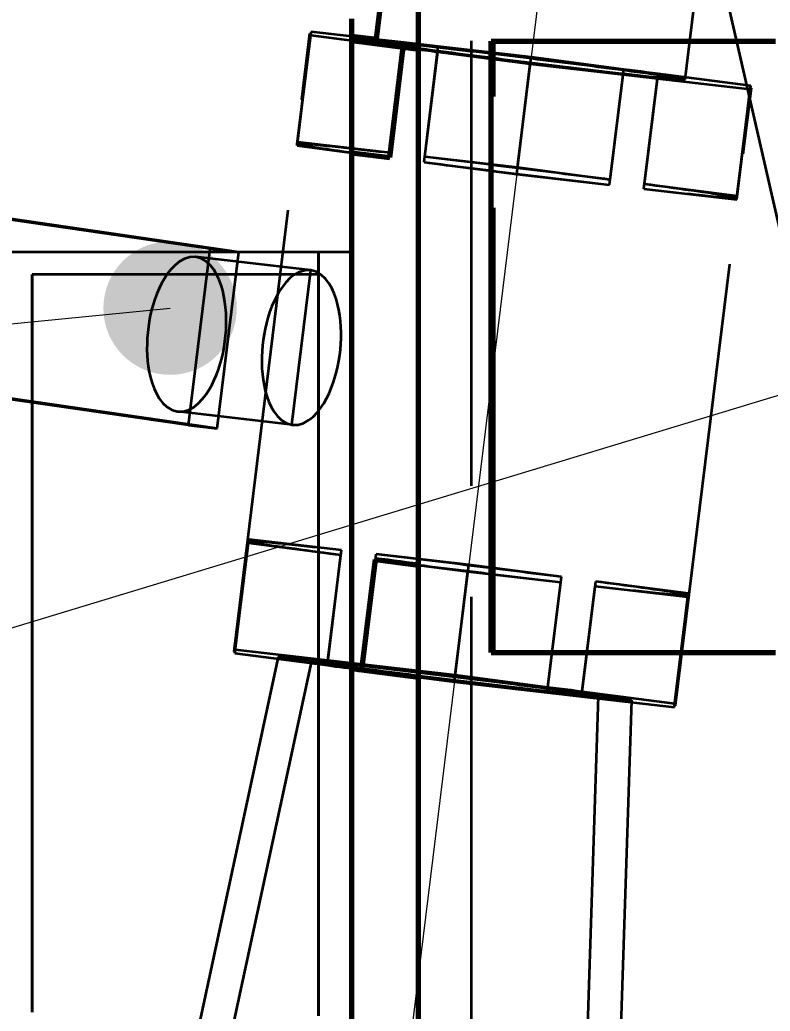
# Model space of a CAD drawing. Header units: millimetres. Extents: x 0 to 2382, y 0 to 420.
# Drawn here: x 136.41 to 143.16, y 239.77 to 248.69 of the extents above; entities that cross this region are included whole.
import ezdxf

# ---------------------------------------------------------------- set-up
doc = ezdxf.new("R2010")
doc.units = ezdxf.units.MM
doc.linetypes.add('IRAM-E-TRAZOS', pattern=[5, 4, -1])
doc.linetypes.add('IRAM-F-TRAZO-PUNTO', pattern=[20, 15, -2, 1, -2])
for name, color, linetype, lineweight in [('01-VISIBLE', 7, 'CONTINUOUS', 70), ('02-OCULTA', 4, 'IRAM-E-TRAZOS', 35), ('03-EJE', 1, 'IRAM-F-TRAZO-PUNTO', 18), ('04-COTA', 3, 'CONTINUOUS', 18), ('08-FINA', 5, 'CONTINUOUS', 18)]:
    doc.layers.add(name, color=color, linetype=linetype, lineweight=lineweight)
doc.styles.add('ISO3098', font='isocpeur.ttf')
doc.dimstyles.new('FLAMA-IRAM', dxfattribs={"dimtxt": 3.5, "dimasz": 3.5, "dimexe": 2, "dimexo": 1.5, "dimgap": 1, "dimtad": 1, "dimdec": 1, "dimtxsty": 'ISO3098', "dimblk": 'IRAM_FLECHA', "dimblk1": 'IRAM_FLECHA', "dimblk2": 'IRAM_FLECHA', "dimcen": 2.5, "dimclrd": 256, "dimclre": 256, "dimclrt": 256, "dimazin": 3, "dimtfac": 1, "dimtmove": 0, "dimatfit": 3, "dimlwd": 18, "dimlwe": 18})

# ---------------------------------------------------------------- blocks, each defined once
blk = doc.blocks.new('IRAM_FLECHA')
blk.add_solid([(0, 0), (-1, 0.125), (-1, -0.125)])

msp = doc.modelspace()

# ---------------------------------------------------------------- hatches: boundary and pattern name
at = {"layer": '08-FINA'}
h = msp.add_hatch(color=7, dxfattribs=at)
h.dxf.hatch_style = 1
edge = h.paths.add_edge_path()
edge.add_arc((137.7648, 246.0973), 0.6, 0, 360)

# ---------------------------------------------------------------- linework, layer by layer
at = {"layer": '01-VISIBLE'}
for p, q in [((139.6186, 248.4943), (139.7648, 249.6853)), ((140, 235.5875), (140, 248.7992)), ((139.6209, 248.5135), (139.4, 248.5389)), ((139.4, 248.5034), (139.8621, 248.4431)), ((140.6539, 242.9992), (140.6539, 248.4992)), ((139.7402, 247.4507), (139.8621, 248.4431)), ((139.4, 247.495), (139.7402, 247.4507)), ((139.4893, 242.845), (139.6112, 243.8374)), ((139.6112, 243.8374), (140, 243.7867)), ((139.4893, 242.845), (140, 242.7784))]:
    msp.add_line(p, q, dxfattribs=at)
for points in [[(139.4, 239.6875), (139.4, 239.775), (139.4, 239.8625), (139.4, 239.95), (139.4, 240.0375), (139.4, 240.125), (139.4, 240.2125), (139.4, 240.3), (139.4, 240.3875), (139.4, 240.475), (139.4, 240.5625), (139.4, 240.65), (139.4, 240.7375), (139.4, 240.825), (139.4, 240.9125), (139.4, 241), (139.4, 241.0875), (139.4, 241.175), (139.4, 241.2625), (139.4, 241.35), (139.4, 241.4375), (139.4, 241.525), (139.4, 241.6125), (139.4, 241.7), (139.4, 241.7875), (139.4, 241.875), (139.4, 241.9625), (139.4, 242.05), (139.4, 242.1375), (139.4, 242.225), (139.4, 242.3125), (139.4, 242.4), (139.4, 242.4875), (139.4, 242.575), (139.4, 242.6625), (139.4, 242.75), (139.4, 242.8375), (139.4, 242.925), (139.4, 243.0125), (139.4, 243.1), (139.4, 243.1875), (139.4, 243.275), (139.4, 243.3625), (139.4, 243.45), (139.4, 243.5375), (139.4, 243.625), (139.4, 243.7125), (139.4, 243.8), (139.4, 243.8875), (139.4, 243.975), (139.4, 244.0625), (139.4, 244.15), (139.4, 244.2375), (139.4, 244.325), (139.4, 244.4125), (139.4, 244.5), (139.4, 244.5875), (139.4, 244.675), (139.4, 244.7625), (139.4, 244.85), (139.4, 244.9375), (139.4, 245.025), (139.4, 245.1125), (139.4, 245.2), (139.4, 245.2875), (139.4, 245.375), (139.4, 245.4625), (139.4, 245.55), (139.4, 245.6375), (139.4, 245.725), (139.4, 245.8125), (139.4, 245.9), (139.4, 245.9875), (139.4, 246.075), (139.4, 246.1625), (139.4, 246.25), (139.4, 246.3375), (139.4, 246.425), (139.4, 246.5125), (139.4, 246.6), (139.4, 246.6875), (139.4, 246.775), (139.4, 246.8625), (139.4, 246.95), (139.4, 247.0375), (139.4, 247.125), (139.4, 247.2125), (139.4, 247.3), (139.4, 247.3875), (139.4, 247.475), (139.4, 247.5625), (139.4, 247.65), (139.4, 247.7375), (139.4, 247.825), (139.4, 247.9125), (139.4, 248), (139.4, 248.0875), (139.4, 248.175), (139.4, 248.2625), (139.4, 248.35), (139.4, 248.4375), (139.4, 248.525), (139.4, 248.6125), (139.4, 248.7)], [(139.6186, 248.4943), (139.6722, 248.4827), (139.7268, 248.474), (139.7813, 248.4657), (139.836, 248.4578), (139.8906, 248.4501), (139.9453, 248.4424), (140, 248.4349)], [(140.6539, 248.4992), (140.7041, 248.4992), (140.7542, 248.4992), (140.8044, 248.4992), (140.8545, 248.4992), (140.9046, 248.4992), (140.9548, 248.4992), (141.0049, 248.4992), (141.055, 248.4992), (141.1052, 248.4992), (141.1553, 248.4992), (141.2055, 248.4992), (141.2556, 248.4992), (141.3057, 248.4992), (141.3559, 248.4992), (141.406, 248.4992), (141.4562, 248.4992), (141.5063, 248.4992), (141.5564, 248.4992), (141.6066, 248.4992), (141.6567, 248.4992), (141.7069, 248.4992), (141.757, 248.4992), (141.8071, 248.4992), (141.8573, 248.4992), (141.9074, 248.4992), (141.9575, 248.4992), (142.0077, 248.4992), (142.0578, 248.4992), (142.108, 248.4992), (142.1581, 248.4992), (142.2082, 248.4992), (142.2584, 248.4992), (142.3085, 248.4992), (142.3587, 248.4992), (142.4088, 248.4992), (142.4589, 248.4992), (142.5091, 248.4992), (142.5592, 248.4992), (142.6094, 248.4992), (142.6595, 248.4992), (142.7096, 248.4992), (142.7598, 248.4992), (142.8099, 248.4992), (142.8601, 248.4992), (142.9102, 248.4992), (142.9603, 248.4992), (143.0105, 248.4992), (143.0606, 248.4992), (143.1107, 248.4992), (143.1609, 248.4992), (143.211, 248.4992)], [(139.8621, 248.4431), (139.8851, 248.4401), (139.9081, 248.4371), (139.931, 248.434), (139.954, 248.431), (139.977, 248.428), (140, 248.425)], [(139.6112, 243.8374), (139.6667, 243.8303), (139.7222, 243.8232), (139.7778, 243.8161), (139.8333, 243.809), (139.8889, 243.802), (139.9444, 243.7949), (140, 243.7879)], [(140.6539, 242.9992), (140.7041, 242.9992), (140.7542, 242.9992), (140.8044, 242.9992), (140.8545, 242.9992), (140.9046, 242.9992), (140.9548, 242.9992), (141.0049, 242.9992), (141.055, 242.9992), (141.1052, 242.9992), (141.1553, 242.9992), (141.2055, 242.9992), (141.2556, 242.9992), (141.3057, 242.9992), (141.3559, 242.9992), (141.406, 242.9992), (141.4562, 242.9992), (141.5063, 242.9992), (141.5564, 242.9992), (141.6066, 242.9992), (141.6567, 242.9992), (141.7069, 242.9992), (141.757, 242.9992), (141.8071, 242.9992), (141.8573, 242.9992), (141.9074, 242.9992), (141.9575, 242.9992), (142.0077, 242.9992), (142.0578, 242.9992), (142.108, 242.9992), (142.1581, 242.9992), (142.2082, 242.9992), (142.2584, 242.9992), (142.3085, 242.9992), (142.3587, 242.9992), (142.4088, 242.9992), (142.4589, 242.9992), (142.5091, 242.9992), (142.5592, 242.9992), (142.6094, 242.9992), (142.6595, 242.9992), (142.7096, 242.9992), (142.7598, 242.9992), (142.8099, 242.9992), (142.8601, 242.9992), (142.9102, 242.9992), (142.9603, 242.9992), (143.0105, 242.9992), (143.0606, 242.9992), (143.1107, 242.9992), (143.1609, 242.9992), (143.211, 242.9992)], [(139.4, 242.8565), (139.4149, 242.8546), (139.4298, 242.8526), (139.4447, 242.8507), (139.4595, 242.8488), (139.4744, 242.8469), (139.4893, 242.845)]]:
    msp.add_lwpolyline(points, dxfattribs=at)
at = {"layer": '02-OCULTA'}
for p, q in [((140.475, 229.5), (140.475, 297.5)), ((141.5426, 254.234), (143.3309, 246.4404)), ((142.3977, 248.1531), (142.5439, 249.344)), ((138.9111, 247.5887), (139.0329, 248.5812)), ((139.0329, 248.5812), (139.0314, 248.5688)), ((139.4, 248.5389), (139.0329, 248.5812)), ((138.3406, 243.0096), (139.023, 248.5674)), ((138.9074, 247.5592), (139.0293, 248.5517)), ((138.909, 247.5717), (139.0308, 248.5641)), ((138.9095, 247.5763), (139.0314, 248.5688)), ((139.0308, 248.5641), (139.0293, 248.5517)), ((139.0293, 248.5517), (139.4, 248.5034)), ((139.8672, 248.4851), (139.6209, 248.5135)), ((139.7454, 247.4926), (139.8672, 248.4851)), ((140.6829, 248.4992), (140.6539, 248.4992)), ((140.6829, 242.9992), (140.6829, 248.4992)), ((140.0499, 247.4103), (140.1717, 248.4028)), ((140.0556, 247.4569), (140.1774, 248.4493)), ((140.1717, 248.4028), (141.0045, 248.2942)), ((141.0117, 248.3532), (140.1774, 248.4493)), ((140.8899, 247.3608), (141.0117, 248.3532)), ((141.8445, 248.2447), (141.0117, 248.3532)), ((140.8826, 247.3017), (141.0045, 248.2942)), ((141.0045, 248.2942), (141.8388, 248.1981)), ((141.7227, 247.2522), (141.8445, 248.2447)), ((141.717, 247.2056), (141.8388, 248.1981)), ((142.0272, 247.1699), (142.149, 248.1623)), ((142.0323, 247.2118), (142.1542, 248.2043)), ((142.149, 248.1623), (142.9833, 248.0662)), ((142.9869, 248.0957), (142.1542, 248.2043)), ((142.3108, 242.5222), (142.9932, 248.08)), ((142.8615, 247.0737), (142.9833, 248.0662)), ((142.863, 247.0862), (142.9849, 248.0786)), ((142.8636, 247.0908), (142.9854, 248.0833)), ((142.8651, 247.1033), (142.9869, 248.0957)), ((142.9833, 248.0662), (142.9849, 248.0786)), ((142.9854, 248.0833), (142.9869, 248.0957)), ((138.909, 247.5717), (138.9074, 247.5592)), ((138.9074, 247.5592), (139.4, 247.495)), ((138.9111, 247.5887), (138.9095, 247.5763)), ((139.7454, 247.4926), (138.9111, 247.5887)), ((140.8899, 247.3608), (140.0556, 247.4569)), ((140.0499, 247.4103), (140.8826, 247.3017)), ((141.7227, 247.2522), (140.8899, 247.3608)), ((140.8826, 247.3017), (141.717, 247.2056)), ((142.0272, 247.1699), (142.8615, 247.0737)), ((142.8651, 247.1033), (142.0323, 247.2118)), ((142.8615, 247.0737), (142.863, 247.0862)), ((142.8636, 247.0908), (142.8651, 247.1033)), ((138.1243, 246.6317), (135.6498, 246.9919)), ((138.3824, 246.6019), (135.9079, 246.9622)), ((137.9294, 245.0437), (138.1243, 246.6317)), ((138.1243, 246.6317), (138.3824, 246.6019)), ((139.4, 246.6), (133.4, 246.6)), ((139.1, 246.6), (133.7, 246.6)), ((139.0263, 246.4385), (137.9939, 246.5574)), ((138.1875, 245.014), (138.3824, 246.6019)), ((138.8609, 245.0483), (139.0315, 246.4378)), ((139.1, 246.4), (136.525, 246.4)), ((137.9294, 245.0437), (135.4548, 245.404)), ((138.1875, 245.014), (135.7129, 245.3742)), ((138.8661, 245.0477), (137.8337, 245.1666)), ((137.9294, 245.0437), (138.1875, 245.014)), ((138.3469, 242.9939), (138.4687, 243.9864)), ((138.3484, 243.0063), (138.4703, 243.9988)), ((138.349, 243.011), (138.4708, 244.0034)), ((138.3505, 243.0234), (138.4724, 244.0159)), ((138.4703, 243.9988), (138.4687, 243.9864)), ((138.4687, 243.9864), (139.3015, 243.8778)), ((138.4724, 244.0159), (138.4708, 244.0034)), ((139.3067, 243.9198), (138.4724, 244.0159)), ((139.1797, 242.8853), (139.3015, 243.8778)), ((139.1848, 242.9273), (139.3067, 243.9198)), ((139.495, 242.8916), (139.6169, 243.884)), ((140.4512, 243.7879), (139.6169, 243.884)), ((140, 243.7867), (140.4439, 243.7289)), ((140.3293, 242.7954), (140.4512, 243.7879)), ((141.284, 243.6793), (140.4512, 243.7879)), ((140.3221, 242.7364), (140.4439, 243.7289)), ((140.4439, 243.7289), (141.2783, 243.6327)), ((141.1621, 242.6869), (141.284, 243.6793)), ((141.1564, 242.6403), (141.2783, 243.6327)), ((141.4666, 242.6045), (141.5885, 243.597)), ((141.4718, 242.6465), (141.5936, 243.639)), ((141.5885, 243.597), (142.4228, 243.5009)), ((142.4264, 243.5304), (141.5936, 243.639)), ((142.3009, 242.5084), (142.4228, 243.5009)), ((142.3024, 242.5209), (142.4243, 243.5133)), ((142.303, 242.5255), (142.4249, 243.5179)), ((142.3045, 242.5379), (142.4264, 243.5304)), ((142.4228, 243.5009), (142.4243, 243.5133)), ((142.4249, 243.5179), (142.4264, 243.5304)), ((138.7376, 242.9609), (134.5139, 223.3311)), ((138.3484, 243.0063), (138.3469, 242.9939)), ((138.3469, 242.9939), (139.1797, 242.8853)), ((138.3505, 243.0234), (138.349, 243.011)), ((139.1848, 242.9273), (138.3505, 243.0234)), ((140.6829, 242.9992), (140.6539, 242.9992)), ((139.0354, 242.9244), (134.8116, 223.2945)), ((140.3293, 242.7954), (139.495, 242.8916)), ((140, 242.7784), (140.3221, 242.7364)), ((141.1621, 242.6869), (140.3293, 242.7954)), ((140.3221, 242.7364), (141.1564, 242.6403)), ((141.616, 242.6075), (140.9654, 222.5389)), ((141.4666, 242.6045), (142.3009, 242.5084)), ((142.3045, 242.5379), (141.4718, 242.6465)), ((141.9138, 242.5709), (141.3205, 224.2686)), ((142.3009, 242.5084), (142.3024, 242.5209)), ((142.303, 242.5255), (142.3045, 242.5379))]:
    msp.add_line(p, q, dxfattribs=at)
for points in [[(139.4, 248.7), (139.4, 248.6125), (139.4, 248.525), (139.4, 248.4375), (139.4, 248.35), (139.4, 248.2625), (139.4, 248.175), (139.4, 248.0875), (139.4, 248), (139.4, 247.9125), (139.4, 247.825), (139.4, 247.7375), (139.4, 247.65), (139.4, 247.5625), (139.4, 247.475), (139.4, 247.3875), (139.4, 247.3), (139.4, 247.2125), (139.4, 247.125), (139.4, 247.0375), (139.4, 246.95), (139.4, 246.8625), (139.4, 246.775), (139.4, 246.6875), (139.4, 246.6), (139.4, 246.5125), (139.4, 246.425), (139.4, 246.3375), (139.4, 246.25), (139.4, 246.1625), (139.4, 246.075), (139.4, 245.9875), (139.4, 245.9), (139.4, 245.8125), (139.4, 245.725), (139.4, 245.6375), (139.4, 245.55), (139.4, 245.4625), (139.4, 245.375), (139.4, 245.2875), (139.4, 245.2), (139.4, 245.1125), (139.4, 245.025), (139.4, 244.9375), (139.4, 244.85), (139.4, 244.7625), (139.4, 244.675), (139.4, 244.5875), (139.4, 244.5), (139.4, 244.4125), (139.4, 244.325), (139.4, 244.2375), (139.4, 244.15), (139.4, 244.0625), (139.4, 243.975), (139.4, 243.8875), (139.4, 243.8), (139.4, 243.7125), (139.4, 243.625), (139.4, 243.5375), (139.4, 243.45), (139.4, 243.3625), (139.4, 243.275), (139.4, 243.1875), (139.4, 243.1), (139.4, 243.0125), (139.4, 242.925), (139.4, 242.8375), (139.4, 242.75), (139.4, 242.6625), (139.4, 242.575), (139.4, 242.4875), (139.4, 242.4), (139.4, 242.3125), (139.4, 242.225), (139.4, 242.1375), (139.4, 242.05), (139.4, 241.9625), (139.4, 241.875), (139.4, 241.7875), (139.4, 241.7), (139.4, 241.6125), (139.4, 241.525), (139.4, 241.4375), (139.4, 241.35), (139.4, 241.2625), (139.4, 241.175), (139.4, 241.0875), (139.4, 241), (139.4, 240.9125), (139.4, 240.825), (139.4, 240.7375), (139.4, 240.65), (139.4, 240.5625), (139.4, 240.475), (139.4, 240.3875), (139.4, 240.3), (139.4, 240.2125), (139.4, 240.125), (139.4, 240.0375), (139.4, 239.95), (139.4, 239.8625), (139.4, 239.775), (139.4, 239.6875)], [(139.0314, 248.5688), (139.03, 248.5687), (139.0285, 248.5687), (139.0271, 248.5686), (139.0256, 248.5684), (139.0242, 248.5682), (139.023, 248.5674)], [(139.023, 248.5674), (139.024, 248.5665), (139.0253, 248.5659), (139.0267, 248.5654), (139.0281, 248.5649), (139.0294, 248.5645), (139.0308, 248.5641)], [(142.2126, 248.1849), (142.1629, 248.1921), (142.1131, 248.1991), (142.0634, 248.206), (142.0136, 248.2129), (141.9638, 248.2196), (141.914, 248.2263), (141.8642, 248.233), (141.8144, 248.2396), (141.7645, 248.2461), (141.7147, 248.2527), (141.6649, 248.2592), (141.615, 248.2656), (141.5652, 248.272), (141.5154, 248.2784), (141.4655, 248.2848), (141.4157, 248.2911), (141.3658, 248.2974), (141.316, 248.3037), (141.2661, 248.31), (141.2162, 248.3162), (141.1664, 248.3224), (141.1165, 248.3286), (141.0666, 248.3347), (141.0168, 248.3409), (140.9669, 248.347), (140.917, 248.3531), (140.8671, 248.3592), (140.8172, 248.3652), (140.7674, 248.3712), (140.7175, 248.3772), (140.6676, 248.3832), (140.6177, 248.3891), (140.5678, 248.3951), (140.5179, 248.401), (140.468, 248.4068), (140.418, 248.4127), (140.3681, 248.4185), (140.3182, 248.4242), (140.2683, 248.43), (140.2184, 248.4357), (140.1684, 248.4413), (140.1185, 248.4469), (140.0686, 248.4525), (140.0186, 248.458), (139.9687, 248.4634), (139.9187, 248.4688), (139.8687, 248.474), (139.8187, 248.4791), (139.7687, 248.4841), (139.7187, 248.4888), (139.6686, 248.493), (139.6186, 248.4943)], [(140.1774, 248.4493), (140.1257, 248.4554), (140.0741, 248.4614), (140.0224, 248.4673), (139.9706, 248.4733), (139.9189, 248.4792), (139.8672, 248.4851)], [(140.6829, 248.4992), (140.7329, 248.4992), (140.783, 248.4992), (140.8331, 248.4992), (140.8831, 248.4992), (140.9332, 248.4992), (140.9833, 248.4992), (141.0333, 248.4992), (141.0834, 248.4992), (141.1334, 248.4992), (141.1835, 248.4992), (141.2336, 248.4992), (141.2836, 248.4992), (141.3337, 248.4992), (141.3838, 248.4992), (141.4338, 248.4992), (141.4839, 248.4992), (141.5339, 248.4992), (141.584, 248.4992), (141.6341, 248.4992), (141.6841, 248.4992), (141.7342, 248.4992), (141.7842, 248.4992), (141.8343, 248.4992), (141.8844, 248.4992), (141.9344, 248.4992), (141.9845, 248.4992), (142.0346, 248.4992), (142.0846, 248.4992), (142.1347, 248.4992), (142.1847, 248.4992), (142.2348, 248.4992), (142.2849, 248.4992), (142.3349, 248.4992), (142.385, 248.4992), (142.4351, 248.4992), (142.4851, 248.4992), (142.5352, 248.4992), (142.5852, 248.4992), (142.6353, 248.4992), (142.6854, 248.4992), (142.7354, 248.4992), (142.7855, 248.4992), (142.8356, 248.4992), (142.8856, 248.4992), (142.9357, 248.4992), (142.9857, 248.4992), (143.0358, 248.4992), (143.0859, 248.4992), (143.1359, 248.4992), (143.186, 248.4992)], [(140, 248.4349), (140.0498, 248.4281), (140.0997, 248.4214), (140.1496, 248.4148), (140.1994, 248.4082), (140.2493, 248.4016), (140.2992, 248.395), (140.3491, 248.3886), (140.399, 248.3821), (140.4489, 248.3757), (140.4988, 248.3693), (140.5487, 248.3629), (140.5986, 248.3566), (140.6485, 248.3502), (140.6984, 248.3439), (140.7483, 248.3377), (140.7982, 248.3314), (140.8481, 248.3252), (140.8981, 248.319), (140.948, 248.3129), (140.9979, 248.3067), (141.0479, 248.3006), (141.0978, 248.2945), (141.1477, 248.2884), (141.1977, 248.2824), (141.2476, 248.2763), (141.2976, 248.2703), (141.3475, 248.2644), (141.3975, 248.2584), (141.4474, 248.2525), (141.4974, 248.2466), (141.5473, 248.2407), (141.5973, 248.2349), (141.6473, 248.229), (141.6973, 248.2233), (141.7472, 248.2175), (141.7972, 248.2118), (141.8472, 248.2062), (141.8972, 248.2005), (141.9472, 248.195), (141.9972, 248.1895), (142.0472, 248.184), (142.0972, 248.1787), (142.1473, 248.1734), (142.1973, 248.1683), (142.2474, 248.1633), (142.2975, 248.1586), (142.3476, 248.1544), (142.3977, 248.1531)], [(140, 248.425), (140.0286, 248.4213), (140.0572, 248.4176), (140.0859, 248.4139), (140.1145, 248.4101), (140.1431, 248.4064), (140.1717, 248.4028)], [(142.1542, 248.2043), (142.1026, 248.2111), (142.051, 248.2179), (141.9994, 248.2246), (141.9478, 248.2313), (141.8961, 248.238), (141.8445, 248.2447)], [(141.8388, 248.1981), (141.8905, 248.192), (141.9422, 248.186), (141.9939, 248.1801), (142.0456, 248.1741), (142.0973, 248.1682), (142.149, 248.1623)], [(142.3977, 248.1531), (142.3675, 248.1606), (142.3366, 248.166), (142.3056, 248.1709), (142.2747, 248.1757), (142.2436, 248.1804), (142.2126, 248.1849)], [(142.9849, 248.0786), (142.9863, 248.0787), (142.9877, 248.0787), (142.9892, 248.0788), (142.9906, 248.079), (142.992, 248.0793), (142.9932, 248.08)], [(142.9932, 248.08), (142.9922, 248.0809), (142.9909, 248.0815), (142.9896, 248.082), (142.9882, 248.0825), (142.9868, 248.0829), (142.9854, 248.0833)], [(138.909, 247.5717), (138.9604, 247.5613), (139.0122, 247.5527), (139.0641, 247.5446), (139.116, 247.5368), (139.168, 247.5291), (139.22, 247.5216), (139.2719, 247.5143), (139.3239, 247.507), (139.376, 247.4997), (139.428, 247.4926), (139.48, 247.4855), (139.532, 247.4784), (139.5841, 247.4714), (139.6361, 247.4645), (139.6882, 247.4575), (139.7402, 247.4507)], [(139.7454, 247.4926), (139.6932, 247.4985), (139.641, 247.5044), (139.5888, 247.5102), (139.5366, 247.516), (139.4845, 247.5218), (139.4323, 247.5275), (139.3801, 247.5331), (139.3278, 247.5387), (139.2756, 247.5442), (139.2234, 247.5496), (139.1712, 247.5549), (139.1189, 247.5601), (139.0666, 247.565), (139.0143, 247.5697), (138.962, 247.5739), (138.9095, 247.5763)], [(141.7227, 247.2522), (141.6722, 247.2587), (141.6217, 247.2652), (141.5712, 247.2716), (141.5207, 247.278), (141.4702, 247.2845), (141.4197, 247.2908), (141.3692, 247.2972), (141.3187, 247.3036), (141.2682, 247.3099), (141.2177, 247.3162), (141.1672, 247.3225), (141.1167, 247.3288), (141.0662, 247.3351), (141.0157, 247.3413), (140.9652, 247.3476), (140.9147, 247.3538), (140.8642, 247.36), (140.8136, 247.3662), (140.7631, 247.3724), (140.7126, 247.3785), (140.6621, 247.3847), (140.6115, 247.3908), (140.561, 247.3969), (140.5105, 247.403), (140.4599, 247.409), (140.4094, 247.4151), (140.3589, 247.4211), (140.3083, 247.4271), (140.2578, 247.4331), (140.2072, 247.4391), (140.1567, 247.445), (140.1061, 247.451), (140.0556, 247.4569)], [(140.0499, 247.4103), (140.1003, 247.4038), (140.1508, 247.3973), (140.2013, 247.3909), (140.2518, 247.3844), (140.3023, 247.378), (140.3528, 247.3716), (140.4033, 247.3653), (140.4538, 247.3589), (140.5043, 247.3526), (140.5548, 247.3462), (140.6053, 247.3399), (140.6558, 247.3337), (140.7063, 247.3274), (140.7568, 247.3211), (140.8073, 247.3149), (140.8579, 247.3087), (140.9084, 247.3025), (140.9589, 247.2963), (141.0094, 247.2901), (141.0599, 247.284), (141.1105, 247.2778), (141.161, 247.2717), (141.2115, 247.2656), (141.2621, 247.2595), (141.3126, 247.2535), (141.3631, 247.2474), (141.4137, 247.2414), (141.4642, 247.2354), (141.5148, 247.2294), (141.5653, 247.2234), (141.6158, 247.2174), (141.6664, 247.2115), (141.717, 247.2056)], [(142.0272, 247.1699), (142.0793, 247.164), (142.1315, 247.1581), (142.1837, 247.1522), (142.2359, 247.1465), (142.2881, 247.1407), (142.3403, 247.135), (142.3925, 247.1294), (142.4447, 247.1238), (142.4969, 247.1183), (142.5491, 247.1129), (142.6014, 247.1076), (142.6536, 247.1024), (142.7059, 247.0974), (142.7582, 247.0928), (142.8106, 247.0886), (142.863, 247.0862)], [(142.607, 247.133), (142.5548, 247.1405), (142.5026, 247.1479), (142.4504, 247.1553), (142.3981, 247.1625), (142.3459, 247.1697), (142.2936, 247.1768), (142.2414, 247.1839), (142.1891, 247.191), (142.1369, 247.1979), (142.0846, 247.2049), (142.0323, 247.2118)], [(142.8636, 247.0908), (142.8211, 247.0995), (142.7784, 247.1068), (142.7356, 247.1137), (142.6927, 247.1203), (142.6499, 247.1267), (142.607, 247.133)], [(137.9939, 246.5574), (137.9429, 246.5559), (137.894, 246.5411), (137.8493, 246.5162), (137.8093, 246.4843), (137.7737, 246.4475), (137.7419, 246.4073), (137.7136, 246.3647), (137.6883, 246.3201), (137.6657, 246.2742), (137.6457, 246.2271), (137.6279, 246.179), (137.6123, 246.1302), (137.5987, 246.0809), (137.5871, 246.031), (137.5774, 245.9807), (137.5696, 245.9301), (137.5637, 245.8792), (137.5596, 245.8281), (137.5574, 245.777), (137.5571, 245.7258), (137.5589, 245.6746), (137.5628, 245.6235), (137.5689, 245.5727), (137.5775, 245.5222), (137.5887, 245.4722), (137.6029, 245.423), (137.6204, 245.3749), (137.6418, 245.3283), (137.6676, 245.2842), (137.6987, 245.2435), (137.7359, 245.2084), (137.7795, 245.1818), (137.8285, 245.1673)], [(137.8337, 245.1666), (137.8848, 245.1681), (137.9339, 245.1831), (137.9786, 245.2081), (138.0187, 245.2402), (138.0544, 245.2771), (138.0862, 245.3175), (138.1145, 245.3603), (138.1398, 245.405), (138.1624, 245.4511), (138.1825, 245.4984), (138.2002, 245.5466), (138.2158, 245.5956), (138.2293, 245.6452), (138.2409, 245.6952), (138.2505, 245.7457), (138.2583, 245.7965), (138.2642, 245.8475), (138.2681, 245.8987), (138.2702, 245.95), (138.2704, 246.0014), (138.2685, 246.0528), (138.2644, 246.104), (138.2581, 246.155), (138.2493, 246.2056), (138.2378, 246.2556), (138.2234, 246.3049), (138.2055, 246.3531), (138.1837, 246.3996), (138.1574, 246.4437), (138.1256, 246.484), (138.0877, 246.5186), (138.0434, 246.5443), (137.9939, 246.5574)], [(139.1, 239.733), (139.1, 239.796), (139.1, 239.859), (139.1, 239.922), (139.1, 239.985), (139.1, 240.048), (139.1, 240.111), (139.1, 240.174), (139.1, 240.237), (139.1, 240.3), (139.1, 240.363), (139.1, 240.426), (139.1, 240.489), (139.1, 240.552), (139.1, 240.615), (139.1, 240.678), (139.1, 240.741), (139.1, 240.804), (139.1, 240.867), (139.1, 240.93), (139.1, 240.993), (139.1, 241.056), (139.1, 241.119), (139.1, 241.182), (139.1, 241.245), (139.1, 241.308), (139.1, 241.371), (139.1, 241.434), (139.1, 241.497), (139.1, 241.56), (139.1, 241.623), (139.1, 241.686), (139.1, 241.749), (139.1, 241.812), (139.1, 241.875), (139.1, 241.938), (139.1, 242.001), (139.1, 242.064), (139.1, 242.127), (139.1, 242.19), (139.1, 242.253), (139.1, 242.316), (139.1, 242.379), (139.1, 242.442), (139.1, 242.505), (139.1, 242.568), (139.1, 242.631), (139.1, 242.694), (139.1, 242.757), (139.1, 242.82), (139.1, 242.883), (139.1, 242.946), (139.1, 243.009), (139.1, 243.072), (139.1, 243.135), (139.1, 243.198), (139.1, 243.261), (139.1, 243.324), (139.1, 243.387), (139.1, 243.45), (139.1, 243.513), (139.1, 243.576), (139.1, 243.639), (139.1, 243.702), (139.1, 243.765), (139.1, 243.828), (139.1, 243.891), (139.1, 243.954), (139.1, 244.017), (139.1, 244.08), (139.1, 244.143), (139.1, 244.206), (139.1, 244.269), (139.1, 244.332), (139.1, 244.395), (139.1, 244.458), (139.1, 244.521), (139.1, 244.584), (139.1, 244.647), (139.1, 244.71), (139.1, 244.773), (139.1, 244.836), (139.1, 244.899), (139.1, 244.962), (139.1, 245.025), (139.1, 245.088), (139.1, 245.151), (139.1, 245.214), (139.1, 245.277), (139.1, 245.34), (139.1, 245.403), (139.1, 245.466), (139.1, 245.529), (139.1, 245.592), (139.1, 245.655), (139.1, 245.718), (139.1, 245.781), (139.1, 245.844), (139.1, 245.907), (139.1, 245.97), (139.1, 246.033), (139.1, 246.096), (139.1, 246.159), (139.1, 246.222), (139.1, 246.285), (139.1, 246.348), (139.1, 246.411), (139.1, 246.474), (139.1, 246.537), (139.1, 246.6)], [(139.1, 246.6), (139.1, 246.537), (139.1, 246.474), (139.1, 246.411), (139.1, 246.348), (139.1, 246.285), (139.1, 246.222), (139.1, 246.159), (139.1, 246.096), (139.1, 246.033), (139.1, 245.97), (139.1, 245.907), (139.1, 245.844), (139.1, 245.781), (139.1, 245.718), (139.1, 245.655), (139.1, 245.592), (139.1, 245.529), (139.1, 245.466), (139.1, 245.403), (139.1, 245.34), (139.1, 245.277), (139.1, 245.214), (139.1, 245.151), (139.1, 245.088), (139.1, 245.025), (139.1, 244.962), (139.1, 244.899), (139.1, 244.836), (139.1, 244.773), (139.1, 244.71), (139.1, 244.647), (139.1, 244.584), (139.1, 244.521), (139.1, 244.458), (139.1, 244.395), (139.1, 244.332), (139.1, 244.269), (139.1, 244.206), (139.1, 244.143), (139.1, 244.08), (139.1, 244.017), (139.1, 243.954), (139.1, 243.891), (139.1, 243.828), (139.1, 243.765), (139.1, 243.702), (139.1, 243.639), (139.1, 243.576), (139.1, 243.513), (139.1, 243.45), (139.1, 243.387), (139.1, 243.324), (139.1, 243.261), (139.1, 243.198), (139.1, 243.135), (139.1, 243.072), (139.1, 243.009), (139.1, 242.946), (139.1, 242.883), (139.1, 242.82), (139.1, 242.757), (139.1, 242.694), (139.1, 242.631), (139.1, 242.568), (139.1, 242.505), (139.1, 242.442), (139.1, 242.379), (139.1, 242.316), (139.1, 242.253), (139.1, 242.19), (139.1, 242.127), (139.1, 242.064), (139.1, 242.001), (139.1, 241.938), (139.1, 241.875), (139.1, 241.812), (139.1, 241.749), (139.1, 241.686), (139.1, 241.623), (139.1, 241.56), (139.1, 241.497), (139.1, 241.434), (139.1, 241.371), (139.1, 241.308), (139.1, 241.245), (139.1, 241.182), (139.1, 241.119), (139.1, 241.056), (139.1, 240.993), (139.1, 240.93), (139.1, 240.867), (139.1, 240.804), (139.1, 240.741), (139.1, 240.678), (139.1, 240.615), (139.1, 240.552), (139.1, 240.489), (139.1, 240.426), (139.1, 240.363), (139.1, 240.3), (139.1, 240.237), (139.1, 240.174), (139.1, 240.111), (139.1, 240.048), (139.1, 239.985), (139.1, 239.922), (139.1, 239.859), (139.1, 239.796), (139.1, 239.733)], [(139.4, 239.733), (139.4, 239.796), (139.4, 239.859), (139.4, 239.922), (139.4, 239.985), (139.4, 240.048), (139.4, 240.111), (139.4, 240.174), (139.4, 240.237), (139.4, 240.3), (139.4, 240.363), (139.4, 240.426), (139.4, 240.489), (139.4, 240.552), (139.4, 240.615), (139.4, 240.678), (139.4, 240.741), (139.4, 240.804), (139.4, 240.867), (139.4, 240.93), (139.4, 240.993), (139.4, 241.056), (139.4, 241.119), (139.4, 241.182), (139.4, 241.245), (139.4, 241.308), (139.4, 241.371), (139.4, 241.434), (139.4, 241.497), (139.4, 241.56), (139.4, 241.623), (139.4, 241.686), (139.4, 241.749), (139.4, 241.812), (139.4, 241.875), (139.4, 241.938), (139.4, 242.001), (139.4, 242.064), (139.4, 242.127), (139.4, 242.19), (139.4, 242.253), (139.4, 242.316), (139.4, 242.379), (139.4, 242.442), (139.4, 242.505), (139.4, 242.568), (139.4, 242.631), (139.4, 242.694), (139.4, 242.757), (139.4, 242.82), (139.4, 242.883), (139.4, 242.946), (139.4, 243.009), (139.4, 243.072), (139.4, 243.135), (139.4, 243.198), (139.4, 243.261), (139.4, 243.324), (139.4, 243.387), (139.4, 243.45), (139.4, 243.513), (139.4, 243.576), (139.4, 243.639), (139.4, 243.702), (139.4, 243.765), (139.4, 243.828), (139.4, 243.891), (139.4, 243.954), (139.4, 244.017), (139.4, 244.08), (139.4, 244.143), (139.4, 244.206), (139.4, 244.269), (139.4, 244.332), (139.4, 244.395), (139.4, 244.458), (139.4, 244.521), (139.4, 244.584), (139.4, 244.647), (139.4, 244.71), (139.4, 244.773), (139.4, 244.836), (139.4, 244.899), (139.4, 244.962), (139.4, 245.025), (139.4, 245.088), (139.4, 245.151), (139.4, 245.214), (139.4, 245.277), (139.4, 245.34), (139.4, 245.403), (139.4, 245.466), (139.4, 245.529), (139.4, 245.592), (139.4, 245.655), (139.4, 245.718), (139.4, 245.781), (139.4, 245.844), (139.4, 245.907), (139.4, 245.97), (139.4, 246.033), (139.4, 246.096), (139.4, 246.159), (139.4, 246.222), (139.4, 246.285), (139.4, 246.348), (139.4, 246.411), (139.4, 246.474), (139.4, 246.537), (139.4, 246.6)], [(139.4, 246.6), (139.4, 246.537), (139.4, 246.474), (139.4, 246.411), (139.4, 246.348), (139.4, 246.285), (139.4, 246.222), (139.4, 246.159), (139.4, 246.096), (139.4, 246.033), (139.4, 245.97), (139.4, 245.907), (139.4, 245.844), (139.4, 245.781), (139.4, 245.718), (139.4, 245.655), (139.4, 245.592), (139.4, 245.529), (139.4, 245.466), (139.4, 245.403), (139.4, 245.34), (139.4, 245.277), (139.4, 245.214), (139.4, 245.151), (139.4, 245.088), (139.4, 245.025), (139.4, 244.962), (139.4, 244.899), (139.4, 244.836), (139.4, 244.773), (139.4, 244.71), (139.4, 244.647), (139.4, 244.584), (139.4, 244.521), (139.4, 244.458), (139.4, 244.395), (139.4, 244.332), (139.4, 244.269), (139.4, 244.206), (139.4, 244.143), (139.4, 244.08), (139.4, 244.017), (139.4, 243.954), (139.4, 243.891), (139.4, 243.828), (139.4, 243.765), (139.4, 243.702), (139.4, 243.639), (139.4, 243.576), (139.4, 243.513), (139.4, 243.45), (139.4, 243.387), (139.4, 243.324), (139.4, 243.261), (139.4, 243.198), (139.4, 243.135), (139.4, 243.072), (139.4, 243.009), (139.4, 242.946), (139.4, 242.883), (139.4, 242.82), (139.4, 242.757), (139.4, 242.694), (139.4, 242.631), (139.4, 242.568), (139.4, 242.505), (139.4, 242.442), (139.4, 242.379), (139.4, 242.316), (139.4, 242.253), (139.4, 242.19), (139.4, 242.127), (139.4, 242.064), (139.4, 242.001), (139.4, 241.938), (139.4, 241.875), (139.4, 241.812), (139.4, 241.749), (139.4, 241.686), (139.4, 241.623), (139.4, 241.56), (139.4, 241.497), (139.4, 241.434), (139.4, 241.371), (139.4, 241.308), (139.4, 241.245), (139.4, 241.182), (139.4, 241.119), (139.4, 241.056), (139.4, 240.993), (139.4, 240.93), (139.4, 240.867), (139.4, 240.804), (139.4, 240.741), (139.4, 240.678), (139.4, 240.615), (139.4, 240.552), (139.4, 240.489), (139.4, 240.426), (139.4, 240.363), (139.4, 240.3), (139.4, 240.237), (139.4, 240.174), (139.4, 240.111), (139.4, 240.048), (139.4, 239.985), (139.4, 239.922), (139.4, 239.859), (139.4, 239.796), (139.4, 239.733)], [(139.0263, 246.4385), (138.9753, 246.437), (138.9264, 246.4221), (138.8817, 246.3972), (138.8417, 246.3653), (138.8061, 246.3285), (138.7744, 246.2884), (138.746, 246.2457), (138.7207, 246.2012), (138.6982, 246.1552), (138.6781, 246.1081), (138.6603, 246.0601), (138.6447, 246.0113), (138.6312, 245.9619), (138.6196, 245.912), (138.6099, 245.8617), (138.602, 245.8111), (138.5961, 245.7602), (138.592, 245.7092), (138.5898, 245.658), (138.5896, 245.6068), (138.5913, 245.5556), (138.5952, 245.5046), (138.6014, 245.4537), (138.6099, 245.4032), (138.6212, 245.3533), (138.6353, 245.3041), (138.6529, 245.2559), (138.6742, 245.2094), (138.7001, 245.1652), (138.7312, 245.1246), (138.7683, 245.0894), (138.812, 245.0628), (138.8609, 245.0483)], [(138.8661, 245.0477), (138.9171, 245.0492), (138.966, 245.064), (139.0107, 245.0889), (139.0507, 245.1208), (139.0863, 245.1576), (139.1181, 245.1977), (139.1464, 245.2404), (139.1717, 245.2849), (139.1942, 245.3309), (139.2143, 245.378), (139.2321, 245.426), (139.2477, 245.4748), (139.2612, 245.5242), (139.2728, 245.5741), (139.2825, 245.6244), (139.2904, 245.675), (139.2963, 245.7259), (139.3004, 245.7769), (139.3026, 245.8281), (139.3028, 245.8793), (139.3011, 245.9305), (139.2972, 245.9816), (139.291, 246.0324), (139.2825, 246.0829), (139.2713, 246.1329), (139.2571, 246.1821), (139.2396, 246.2302), (139.2182, 246.2767), (139.1924, 246.3209), (139.1612, 246.3615), (139.1241, 246.3967), (139.0805, 246.4233), (139.0315, 246.4378)], [(139.0315, 246.4378), (139.0306, 246.4379), (139.0298, 246.438), (139.0289, 246.4381), (139.0281, 246.4382), (139.0272, 246.4384), (139.0263, 246.4385)], [(136.525, 239.766), (136.525, 239.828), (136.525, 239.89), (136.525, 239.952), (136.525, 240.014), (136.525, 240.076), (136.525, 240.138), (136.525, 240.2), (136.525, 240.262), (136.525, 240.324), (136.525, 240.386), (136.525, 240.448), (136.525, 240.51), (136.525, 240.572), (136.525, 240.634), (136.525, 240.696), (136.525, 240.758), (136.525, 240.82), (136.525, 240.882), (136.525, 240.944), (136.525, 241.006), (136.525, 241.068), (136.525, 241.13), (136.525, 241.192), (136.525, 241.254), (136.525, 241.316), (136.525, 241.378), (136.525, 241.44), (136.525, 241.502), (136.525, 241.564), (136.525, 241.626), (136.525, 241.688), (136.525, 241.75), (136.525, 241.812), (136.525, 241.874), (136.525, 241.936), (136.525, 241.998), (136.525, 242.06), (136.525, 242.122), (136.525, 242.184), (136.525, 242.246), (136.525, 242.308), (136.525, 242.37), (136.525, 242.432), (136.525, 242.494), (136.525, 242.556), (136.525, 242.618), (136.525, 242.68), (136.525, 242.742), (136.525, 242.804), (136.525, 242.866), (136.525, 242.928), (136.525, 242.99), (136.525, 243.052), (136.525, 243.114), (136.525, 243.176), (136.525, 243.238), (136.525, 243.3), (136.525, 243.362), (136.525, 243.424), (136.525, 243.486), (136.525, 243.548), (136.525, 243.61), (136.525, 243.672), (136.525, 243.734), (136.525, 243.796), (136.525, 243.858), (136.525, 243.92), (136.525, 243.982), (136.525, 244.044), (136.525, 244.106), (136.525, 244.168), (136.525, 244.23), (136.525, 244.292), (136.525, 244.354), (136.525, 244.416), (136.525, 244.478), (136.525, 244.54), (136.525, 244.602), (136.525, 244.664), (136.525, 244.726), (136.525, 244.788), (136.525, 244.85), (136.525, 244.912), (136.525, 244.974), (136.525, 245.036), (136.525, 245.098), (136.525, 245.16), (136.525, 245.222), (136.525, 245.284), (136.525, 245.346), (136.525, 245.408), (136.525, 245.47), (136.525, 245.532), (136.525, 245.594), (136.525, 245.656), (136.525, 245.718), (136.525, 245.78), (136.525, 245.842), (136.525, 245.904), (136.525, 245.966), (136.525, 246.028), (136.525, 246.09), (136.525, 246.152), (136.525, 246.214), (136.525, 246.276), (136.525, 246.338), (136.525, 246.4)], [(136.525, 246.4), (136.525, 246.338), (136.525, 246.276), (136.525, 246.214), (136.525, 246.152), (136.525, 246.09), (136.525, 246.028), (136.525, 245.966), (136.525, 245.904), (136.525, 245.842), (136.525, 245.78), (136.525, 245.718), (136.525, 245.656), (136.525, 245.594), (136.525, 245.532), (136.525, 245.47), (136.525, 245.408), (136.525, 245.346), (136.525, 245.284), (136.525, 245.222), (136.525, 245.16), (136.525, 245.098), (136.525, 245.036), (136.525, 244.974), (136.525, 244.912), (136.525, 244.85), (136.525, 244.788), (136.525, 244.726), (136.525, 244.664), (136.525, 244.602), (136.525, 244.54), (136.525, 244.478), (136.525, 244.416), (136.525, 244.354), (136.525, 244.292), (136.525, 244.23), (136.525, 244.168), (136.525, 244.106), (136.525, 244.044), (136.525, 243.982), (136.525, 243.92), (136.525, 243.858), (136.525, 243.796), (136.525, 243.734), (136.525, 243.672), (136.525, 243.61), (136.525, 243.548), (136.525, 243.486), (136.525, 243.424), (136.525, 243.362), (136.525, 243.3), (136.525, 243.238), (136.525, 243.176), (136.525, 243.114), (136.525, 243.052), (136.525, 242.99), (136.525, 242.928), (136.525, 242.866), (136.525, 242.804), (136.525, 242.742), (136.525, 242.68), (136.525, 242.618), (136.525, 242.556), (136.525, 242.494), (136.525, 242.432), (136.525, 242.37), (136.525, 242.308), (136.525, 242.246), (136.525, 242.184), (136.525, 242.122), (136.525, 242.06), (136.525, 241.998), (136.525, 241.936), (136.525, 241.874), (136.525, 241.812), (136.525, 241.75), (136.525, 241.688), (136.525, 241.626), (136.525, 241.564), (136.525, 241.502), (136.525, 241.44), (136.525, 241.378), (136.525, 241.316), (136.525, 241.254), (136.525, 241.192), (136.525, 241.13), (136.525, 241.068), (136.525, 241.006), (136.525, 240.944), (136.525, 240.882), (136.525, 240.82), (136.525, 240.758), (136.525, 240.696), (136.525, 240.634), (136.525, 240.572), (136.525, 240.51), (136.525, 240.448), (136.525, 240.386), (136.525, 240.324), (136.525, 240.262), (136.525, 240.2), (136.525, 240.138), (136.525, 240.076), (136.525, 240.014), (136.525, 239.952), (136.525, 239.89), (136.525, 239.828), (136.525, 239.766)], [(139.1, 239.766), (139.1, 239.828), (139.1, 239.89), (139.1, 239.952), (139.1, 240.014), (139.1, 240.076), (139.1, 240.138), (139.1, 240.2), (139.1, 240.262), (139.1, 240.324), (139.1, 240.386), (139.1, 240.448), (139.1, 240.51), (139.1, 240.572), (139.1, 240.634), (139.1, 240.696), (139.1, 240.758), (139.1, 240.82), (139.1, 240.882), (139.1, 240.944), (139.1, 241.006), (139.1, 241.068), (139.1, 241.13), (139.1, 241.192), (139.1, 241.254), (139.1, 241.316), (139.1, 241.378), (139.1, 241.44), (139.1, 241.502), (139.1, 241.564), (139.1, 241.626), (139.1, 241.688), (139.1, 241.75), (139.1, 241.812), (139.1, 241.874), (139.1, 241.936), (139.1, 241.998), (139.1, 242.06), (139.1, 242.122), (139.1, 242.184), (139.1, 242.246), (139.1, 242.308), (139.1, 242.37), (139.1, 242.432), (139.1, 242.494), (139.1, 242.556), (139.1, 242.618), (139.1, 242.68), (139.1, 242.742), (139.1, 242.804), (139.1, 242.866), (139.1, 242.928), (139.1, 242.99), (139.1, 243.052), (139.1, 243.114), (139.1, 243.176), (139.1, 243.238), (139.1, 243.3), (139.1, 243.362), (139.1, 243.424), (139.1, 243.486), (139.1, 243.548), (139.1, 243.61), (139.1, 243.672), (139.1, 243.734), (139.1, 243.796), (139.1, 243.858), (139.1, 243.92), (139.1, 243.982), (139.1, 244.044), (139.1, 244.106), (139.1, 244.168), (139.1, 244.23), (139.1, 244.292), (139.1, 244.354), (139.1, 244.416), (139.1, 244.478), (139.1, 244.54), (139.1, 244.602), (139.1, 244.664), (139.1, 244.726), (139.1, 244.788), (139.1, 244.85), (139.1, 244.912), (139.1, 244.974), (139.1, 245.036), (139.1, 245.098), (139.1, 245.16), (139.1, 245.222), (139.1, 245.284), (139.1, 245.346), (139.1, 245.408), (139.1, 245.47), (139.1, 245.532), (139.1, 245.594), (139.1, 245.656), (139.1, 245.718), (139.1, 245.78), (139.1, 245.842), (139.1, 245.904), (139.1, 245.966), (139.1, 246.028), (139.1, 246.09), (139.1, 246.152), (139.1, 246.214), (139.1, 246.276), (139.1, 246.338), (139.1, 246.4)], [(139.1, 246.4), (139.1, 246.338), (139.1, 246.276), (139.1, 246.214), (139.1, 246.152), (139.1, 246.09), (139.1, 246.028), (139.1, 245.966), (139.1, 245.904), (139.1, 245.842), (139.1, 245.78), (139.1, 245.718), (139.1, 245.656), (139.1, 245.594), (139.1, 245.532), (139.1, 245.47), (139.1, 245.408), (139.1, 245.346), (139.1, 245.284), (139.1, 245.222), (139.1, 245.16), (139.1, 245.098), (139.1, 245.036), (139.1, 244.974), (139.1, 244.912), (139.1, 244.85), (139.1, 244.788), (139.1, 244.726), (139.1, 244.664), (139.1, 244.602), (139.1, 244.54), (139.1, 244.478), (139.1, 244.416), (139.1, 244.354), (139.1, 244.292), (139.1, 244.23), (139.1, 244.168), (139.1, 244.106), (139.1, 244.044), (139.1, 243.982), (139.1, 243.92), (139.1, 243.858), (139.1, 243.796), (139.1, 243.734), (139.1, 243.672), (139.1, 243.61), (139.1, 243.548), (139.1, 243.486), (139.1, 243.424), (139.1, 243.362), (139.1, 243.3), (139.1, 243.238), (139.1, 243.176), (139.1, 243.114), (139.1, 243.052), (139.1, 242.99), (139.1, 242.928), (139.1, 242.866), (139.1, 242.804), (139.1, 242.742), (139.1, 242.68), (139.1, 242.618), (139.1, 242.556), (139.1, 242.494), (139.1, 242.432), (139.1, 242.37), (139.1, 242.308), (139.1, 242.246), (139.1, 242.184), (139.1, 242.122), (139.1, 242.06), (139.1, 241.998), (139.1, 241.936), (139.1, 241.874), (139.1, 241.812), (139.1, 241.75), (139.1, 241.688), (139.1, 241.626), (139.1, 241.564), (139.1, 241.502), (139.1, 241.44), (139.1, 241.378), (139.1, 241.316), (139.1, 241.254), (139.1, 241.192), (139.1, 241.13), (139.1, 241.068), (139.1, 241.006), (139.1, 240.944), (139.1, 240.882), (139.1, 240.82), (139.1, 240.758), (139.1, 240.696), (139.1, 240.634), (139.1, 240.572), (139.1, 240.51), (139.1, 240.448), (139.1, 240.386), (139.1, 240.324), (139.1, 240.262), (139.1, 240.2), (139.1, 240.138), (139.1, 240.076), (139.1, 240.014), (139.1, 239.952), (139.1, 239.89), (139.1, 239.828), (139.1, 239.766)], [(137.8285, 245.1673), (137.8293, 245.1672), (137.8302, 245.167), (137.8311, 245.1669), (137.8319, 245.1668), (137.8328, 245.1667), (137.8337, 245.1666)], [(138.8609, 245.0483), (138.8618, 245.0482), (138.8626, 245.0481), (138.8635, 245.048), (138.8644, 245.0479), (138.8652, 245.0478), (138.8661, 245.0477)], [(138.4703, 243.9988), (138.5217, 243.9885), (138.5735, 243.9798), (138.6254, 243.9717), (138.6773, 243.9639), (138.7293, 243.9563), (138.7813, 243.9488), (138.8333, 243.9414), (138.8853, 243.9341), (138.9373, 243.9269), (138.9893, 243.9197), (139.0413, 243.9126), (139.0933, 243.9056), (139.1454, 243.8986), (139.1974, 243.8916), (139.2495, 243.8847), (139.3015, 243.8778)], [(139.3067, 243.9198), (139.2545, 243.9257), (139.2023, 243.9315), (139.1501, 243.9374), (139.098, 243.9432), (139.0458, 243.9489), (138.9936, 243.9546), (138.9414, 243.9603), (138.8891, 243.9658), (138.8369, 243.9713), (138.7847, 243.9767), (138.7325, 243.982), (138.6802, 243.9872), (138.6279, 243.9922), (138.5756, 243.9969), (138.5233, 244.001), (138.4708, 244.0034)], [(141.284, 243.6793), (141.2335, 243.6858), (141.183, 243.6923), (141.1325, 243.6987), (141.082, 243.7052), (141.0315, 243.7116), (140.981, 243.718), (140.9306, 243.7244), (140.8801, 243.7307), (140.8296, 243.737), (140.779, 243.7434), (140.7285, 243.7497), (140.678, 243.756), (140.6275, 243.7622), (140.577, 243.7685), (140.5265, 243.7747), (140.476, 243.7809), (140.4255, 243.7871), (140.3749, 243.7933), (140.3244, 243.7995), (140.2739, 243.8056), (140.2234, 243.8118), (140.1728, 243.8179), (140.1223, 243.824), (140.0718, 243.8301), (140.0212, 243.8362), (139.9707, 243.8422), (139.9202, 243.8482), (139.8696, 243.8543), (139.8191, 243.8602), (139.7685, 243.8662), (139.718, 243.8722), (139.6674, 243.8781), (139.6169, 243.884)], [(140, 243.7879), (140.0511, 243.7815), (140.1022, 243.7751), (140.1533, 243.7687), (140.2044, 243.7624), (140.2555, 243.756), (140.3067, 243.7497), (140.3578, 243.7434), (140.4089, 243.7371), (140.46, 243.7308), (140.5111, 243.7245), (140.5623, 243.7183), (140.6134, 243.7121), (140.6645, 243.7058), (140.7157, 243.6996), (140.7668, 243.6935), (140.8179, 243.6873), (140.8691, 243.6812), (140.9202, 243.675), (140.9714, 243.6689), (141.0225, 243.6629), (141.0736, 243.6568), (141.1248, 243.6507), (141.1759, 243.6447), (141.2271, 243.6387), (141.2783, 243.6327)], [(141.5885, 243.597), (141.6406, 243.5911), (141.6928, 243.5852), (141.745, 243.5794), (141.7972, 243.5736), (141.8494, 243.5678), (141.9016, 243.5621), (141.9538, 243.5565), (142.006, 243.5509), (142.0582, 243.5454), (142.1104, 243.54), (142.1627, 243.5347), (142.2149, 243.5295), (142.2672, 243.5246), (142.3195, 243.5199), (142.3719, 243.5157), (142.4243, 243.5133)], [(142.1683, 243.5601), (142.1161, 243.5677), (142.0639, 243.5751), (142.0117, 243.5824), (141.9594, 243.5897), (141.9072, 243.5968), (141.8549, 243.604), (141.8027, 243.6111), (141.7504, 243.6181), (141.6982, 243.6251), (141.6459, 243.632), (141.5936, 243.639)], [(142.4249, 243.5179), (142.3824, 243.5267), (142.3397, 243.534), (142.2969, 243.5408), (142.254, 243.5474), (142.2112, 243.5538), (142.1683, 243.5601)], [(138.349, 243.011), (138.3475, 243.0109), (138.3461, 243.0109), (138.3447, 243.0108), (138.3432, 243.0106), (138.3418, 243.0104), (138.3406, 243.0096)], [(138.3406, 243.0096), (138.3416, 243.0087), (138.3429, 243.0081), (138.3443, 243.0076), (138.3456, 243.0071), (138.347, 243.0067), (138.3484, 243.0063)], [(138.9491, 242.9245), (138.9137, 242.9297), (138.8782, 242.935), (138.8428, 242.9405), (138.8074, 242.9462), (138.7721, 242.9523), (138.7376, 242.9609)], [(138.7376, 242.9609), (138.7874, 242.9599), (138.8372, 242.9559), (138.887, 242.9514), (138.9368, 242.9465), (138.9866, 242.9415), (139.0364, 242.9364), (139.0861, 242.9311), (139.1358, 242.9258), (139.1856, 242.9204), (139.2353, 242.9149), (139.285, 242.9094), (139.3347, 242.9039), (139.3844, 242.8983), (139.4341, 242.8926), (139.4838, 242.8869), (139.5335, 242.8812), (139.5832, 242.8755), (139.6329, 242.8697), (139.6826, 242.8639), (139.7322, 242.8581), (139.7819, 242.8523), (139.8316, 242.8464), (139.8813, 242.8405), (139.9309, 242.8346), (139.9806, 242.8286), (140.0302, 242.8227), (140.0799, 242.8167), (140.1296, 242.8107), (140.1792, 242.8046), (140.2289, 242.7986), (140.2785, 242.7925), (140.3282, 242.7865), (140.3778, 242.7803), (140.4275, 242.7742), (140.4771, 242.7681), (140.5267, 242.7619), (140.5764, 242.7557), (140.626, 242.7495), (140.6756, 242.7433), (140.7253, 242.737), (140.7749, 242.7308), (140.8245, 242.7245), (140.8741, 242.7181), (140.9237, 242.7118), (140.9734, 242.7054), (141.023, 242.699), (141.0726, 242.6926), (141.1222, 242.6862), (141.1718, 242.6797), (141.2214, 242.6732), (141.2709, 242.6666), (141.3205, 242.66), (141.3701, 242.6534), (141.4197, 242.6467), (141.4692, 242.64), (141.5188, 242.6332), (141.5684, 242.6263), (141.6179, 242.6194), (141.6674, 242.6124), (141.7169, 242.6052), (141.7664, 242.5978), (141.8158, 242.5902), (141.8652, 242.582), (141.9138, 242.5709)], [(140.6829, 242.9992), (140.7329, 242.9992), (140.783, 242.9992), (140.8331, 242.9992), (140.8831, 242.9992), (140.9332, 242.9992), (140.9833, 242.9992), (141.0333, 242.9992), (141.0834, 242.9992), (141.1334, 242.9992), (141.1835, 242.9992), (141.2336, 242.9992), (141.2836, 242.9992), (141.3337, 242.9992), (141.3838, 242.9992), (141.4338, 242.9992), (141.4839, 242.9992), (141.5339, 242.9992), (141.584, 242.9992), (141.6341, 242.9992), (141.6841, 242.9992), (141.7342, 242.9992), (141.7842, 242.9992), (141.8343, 242.9992), (141.8844, 242.9992), (141.9344, 242.9992), (141.9845, 242.9992), (142.0346, 242.9992), (142.0846, 242.9992), (142.1347, 242.9992), (142.1847, 242.9992), (142.2348, 242.9992), (142.2849, 242.9992), (142.3349, 242.9992), (142.385, 242.9992), (142.4351, 242.9992), (142.4851, 242.9992), (142.5352, 242.9992), (142.5852, 242.9992), (142.6353, 242.9992), (142.6854, 242.9992), (142.7354, 242.9992), (142.7855, 242.9992), (142.8356, 242.9992), (142.8856, 242.9992), (142.9357, 242.9992), (142.9857, 242.9992), (143.0358, 242.9992), (143.0859, 242.9992), (143.1359, 242.9992), (143.186, 242.9992)], [(141.9138, 242.5709), (141.8635, 242.5719), (141.813, 242.576), (141.7626, 242.5806), (141.7123, 242.5855), (141.6619, 242.5906), (141.6116, 242.5958), (141.5612, 242.6011), (141.5109, 242.6065), (141.4606, 242.612), (141.4103, 242.6175), (141.3599, 242.6231), (141.3096, 242.6288), (141.2593, 242.6344), (141.2091, 242.6401), (141.1588, 242.6459), (141.1085, 242.6517), (141.0582, 242.6575), (141.0079, 242.6633), (140.9576, 242.6692), (140.9074, 242.6751), (140.8571, 242.681), (140.8068, 242.687), (140.7566, 242.693), (140.7063, 242.699), (140.656, 242.705), (140.6058, 242.711), (140.5555, 242.7171), (140.5053, 242.7232), (140.455, 242.7293), (140.4048, 242.7354), (140.3545, 242.7415), (140.3043, 242.7477), (140.2541, 242.7539), (140.2038, 242.7601), (140.1536, 242.7663), (140.1034, 242.7726), (140.0531, 242.7788), (140.0029, 242.7851), (139.9527, 242.7914), (139.9025, 242.7978), (139.8523, 242.8041), (139.802, 242.8105), (139.7518, 242.8169), (139.7016, 242.8234), (139.6514, 242.8298), (139.6012, 242.8363), (139.551, 242.8428), (139.5008, 242.8494), (139.4507, 242.8559), (139.4005, 242.8626), (139.3503, 242.8692), (139.3001, 242.8759), (139.2499, 242.8826), (139.1998, 242.8894), (139.1496, 242.8963), (139.0995, 242.9032), (139.0494, 242.9102), (138.9992, 242.9173), (138.9491, 242.9245)], [(139.2072, 242.8948), (139.1784, 242.899), (139.1496, 242.9033), (139.1209, 242.9078), (139.0921, 242.9124), (139.0634, 242.9174), (139.0354, 242.9244)], [(139.0354, 242.9244), (139.0852, 242.9229), (139.135, 242.9186), (139.1848, 242.9139), (139.2346, 242.9089), (139.2843, 242.9038), (139.3341, 242.8985), (139.3838, 242.8931), (139.4335, 242.8877), (139.4832, 242.8822), (139.5329, 242.8766), (139.5826, 242.871), (139.6323, 242.8653), (139.682, 242.8596), (139.7317, 242.8539), (139.7814, 242.8481), (139.8311, 242.8423), (139.8808, 242.8364), (139.9304, 242.8306), (139.9801, 242.8247), (140.0298, 242.8187), (140.0794, 242.8128), (140.1291, 242.8068), (140.1788, 242.8008), (140.2284, 242.7947), (140.2781, 242.7887), (140.3277, 242.7826), (140.3774, 242.7765), (140.427, 242.7704), (140.4766, 242.7642), (140.5263, 242.758), (140.5759, 242.7518), (140.6255, 242.7456), (140.6752, 242.7393), (140.7248, 242.733), (140.7744, 242.7267), (140.824, 242.7204), (140.8736, 242.714), (140.9232, 242.7076), (140.9728, 242.7011), (141.0224, 242.6946), (141.072, 242.6881), (141.1216, 242.6815), (141.1712, 242.6749), (141.2208, 242.6682), (141.2703, 242.6615), (141.3199, 242.6547), (141.3694, 242.6477), (141.4189, 242.6407), (141.4684, 242.6335), (141.5179, 242.626), (141.5673, 242.6181), (141.616, 242.6075)], [(139.1797, 242.8853), (139.2164, 242.8805), (139.2531, 242.8757), (139.2898, 242.8709), (139.3265, 242.8661), (139.3633, 242.8613), (139.4, 242.8565)], [(139.495, 242.8916), (139.4433, 242.8976), (139.3916, 242.9036), (139.3399, 242.9095), (139.2882, 242.9155), (139.2365, 242.9214), (139.1848, 242.9273)], [(141.616, 242.6075), (141.5658, 242.609), (141.5154, 242.6133), (141.4651, 242.6181), (141.4148, 242.6231), (141.3645, 242.6283), (141.3142, 242.6337), (141.264, 242.6391), (141.2137, 242.6446), (141.1635, 242.6502), (141.1132, 242.6558), (141.063, 242.6615), (141.0128, 242.6672), (140.9626, 242.673), (140.9123, 242.6788), (140.8621, 242.6847), (140.8119, 242.6905), (140.7617, 242.6964), (140.7115, 242.7024), (140.6613, 242.7084), (140.6111, 242.7144), (140.5609, 242.7204), (140.5107, 242.7264), (140.4606, 242.7325), (140.4104, 242.7386), (140.3602, 242.7447), (140.31, 242.7509), (140.2599, 242.7571), (140.2097, 242.7633), (140.1595, 242.7695), (140.1094, 242.7758), (140.0592, 242.7821), (140.009, 242.7884), (139.9589, 242.7947), (139.9087, 242.8011), (139.8586, 242.8075), (139.8084, 242.8139), (139.7583, 242.8204), (139.7082, 242.8269), (139.6581, 242.8334), (139.6079, 242.84), (139.5578, 242.8466), (139.5077, 242.8532), (139.4576, 242.86), (139.4075, 242.8667), (139.3574, 242.8736), (139.3073, 242.8805), (139.2573, 242.8876), (139.2072, 242.8948)], [(141.4718, 242.6465), (141.4202, 242.6533), (141.3686, 242.6601), (141.317, 242.6668), (141.2653, 242.6735), (141.2137, 242.6802), (141.1621, 242.6869)], [(141.1564, 242.6403), (141.2081, 242.6342), (141.2598, 242.6282), (141.3115, 242.6223), (141.3632, 242.6163), (141.4149, 242.6104), (141.4666, 242.6045)], [(142.3024, 242.5209), (142.3039, 242.5209), (142.3053, 242.521), (142.3068, 242.521), (142.3082, 242.5212), (142.3096, 242.5215), (142.3108, 242.5222)], [(142.3108, 242.5222), (142.3098, 242.5231), (142.3085, 242.5237), (142.3072, 242.5242), (142.3058, 242.5247), (142.3044, 242.5251), (142.303, 242.5255)]]:
    msp.add_lwpolyline(points, dxfattribs=at)
at = {"layer": '03-EJE'}
msp.add_line((141.2762, 250.5071), (137.7667, 221.9242), dxfattribs=at)
at = {"layer": '08-FINA'}
for p, q in [((104.981, 242.8895), (137.7648, 246.0973)), ((104.8277, 233.6612), (144.6734, 245.7492))]:
    msp.add_line(p, q, dxfattribs=at)

# ---------------------------------------------------------------- dimensions: what is measured, and where the dimension line sits
at = {"layer": '04-COTA'}
msp.add_linear_dim(base=(121, 216.5), p1=(140, 216.5), p2=(156.5, 313.7382), angle=90, dimstyle='FLAMA-IRAM', override={"dimlfac": 10}, dxfattribs=at).render()

doc.saveas('drawing.dxf')
